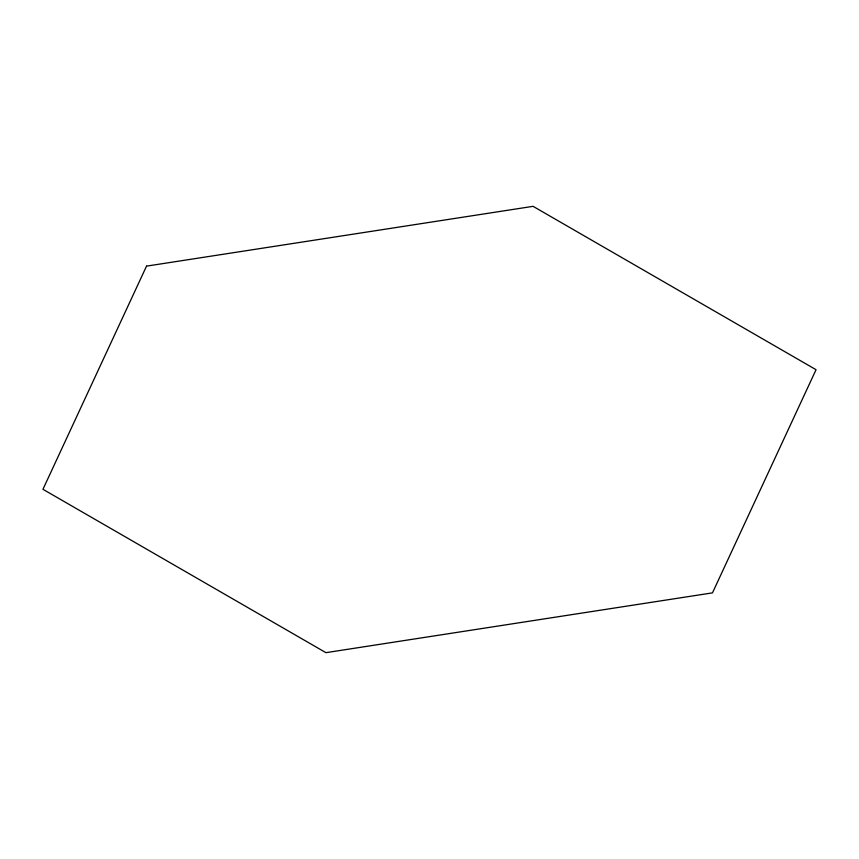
<?xml version="1.0" encoding="UTF-8"?>
<svg xmlns="http://www.w3.org/2000/svg" width="859" height="859" viewBox="0 0 859 859"><rect width="100%" height="100%" fill="white"/><g stroke="black" fill="none" stroke-linecap="round" stroke-linejoin="round"><path stroke-width="1.29" d="M146.524 266.129L42.95 489.297L325.926 652.668L712.476 592.871L816.05 369.703L533.074 206.332L146.524 266.129"/></g></svg>
